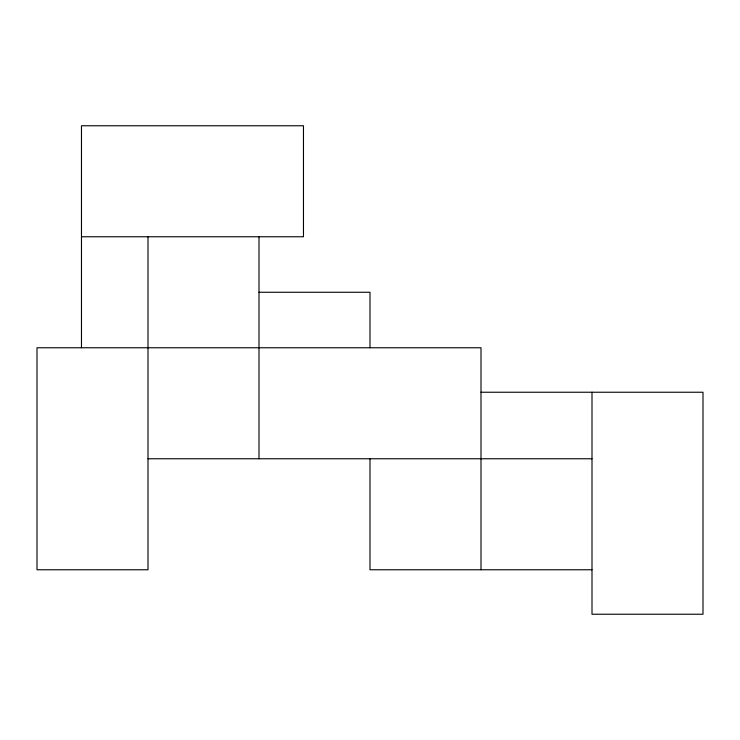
<?xml version="1.0" encoding="UTF-8"?>
<svg xmlns="http://www.w3.org/2000/svg" width="740" height="740" viewBox="0 0 740 740"><rect width="100%" height="100%" fill="white"/><g stroke="black" fill="none" stroke-linecap="round" stroke-linejoin="round"><path stroke-width="1.11" d="M81.474 236.763L303.474 236.763L303.474 125.763L81.474 125.763L81.474 347.763M259 292.263L370 292.263L370 347.763M481 392.237L703 392.237L703 614.237L592 614.237L592 392.237M148 458.763L592 458.763M592 569.763L370 569.763L370 458.763M481 569.763L481 347.763L37 347.763L37 569.763L148 569.763L148 236.763M259 236.763L259 458.763"/></g></svg>
